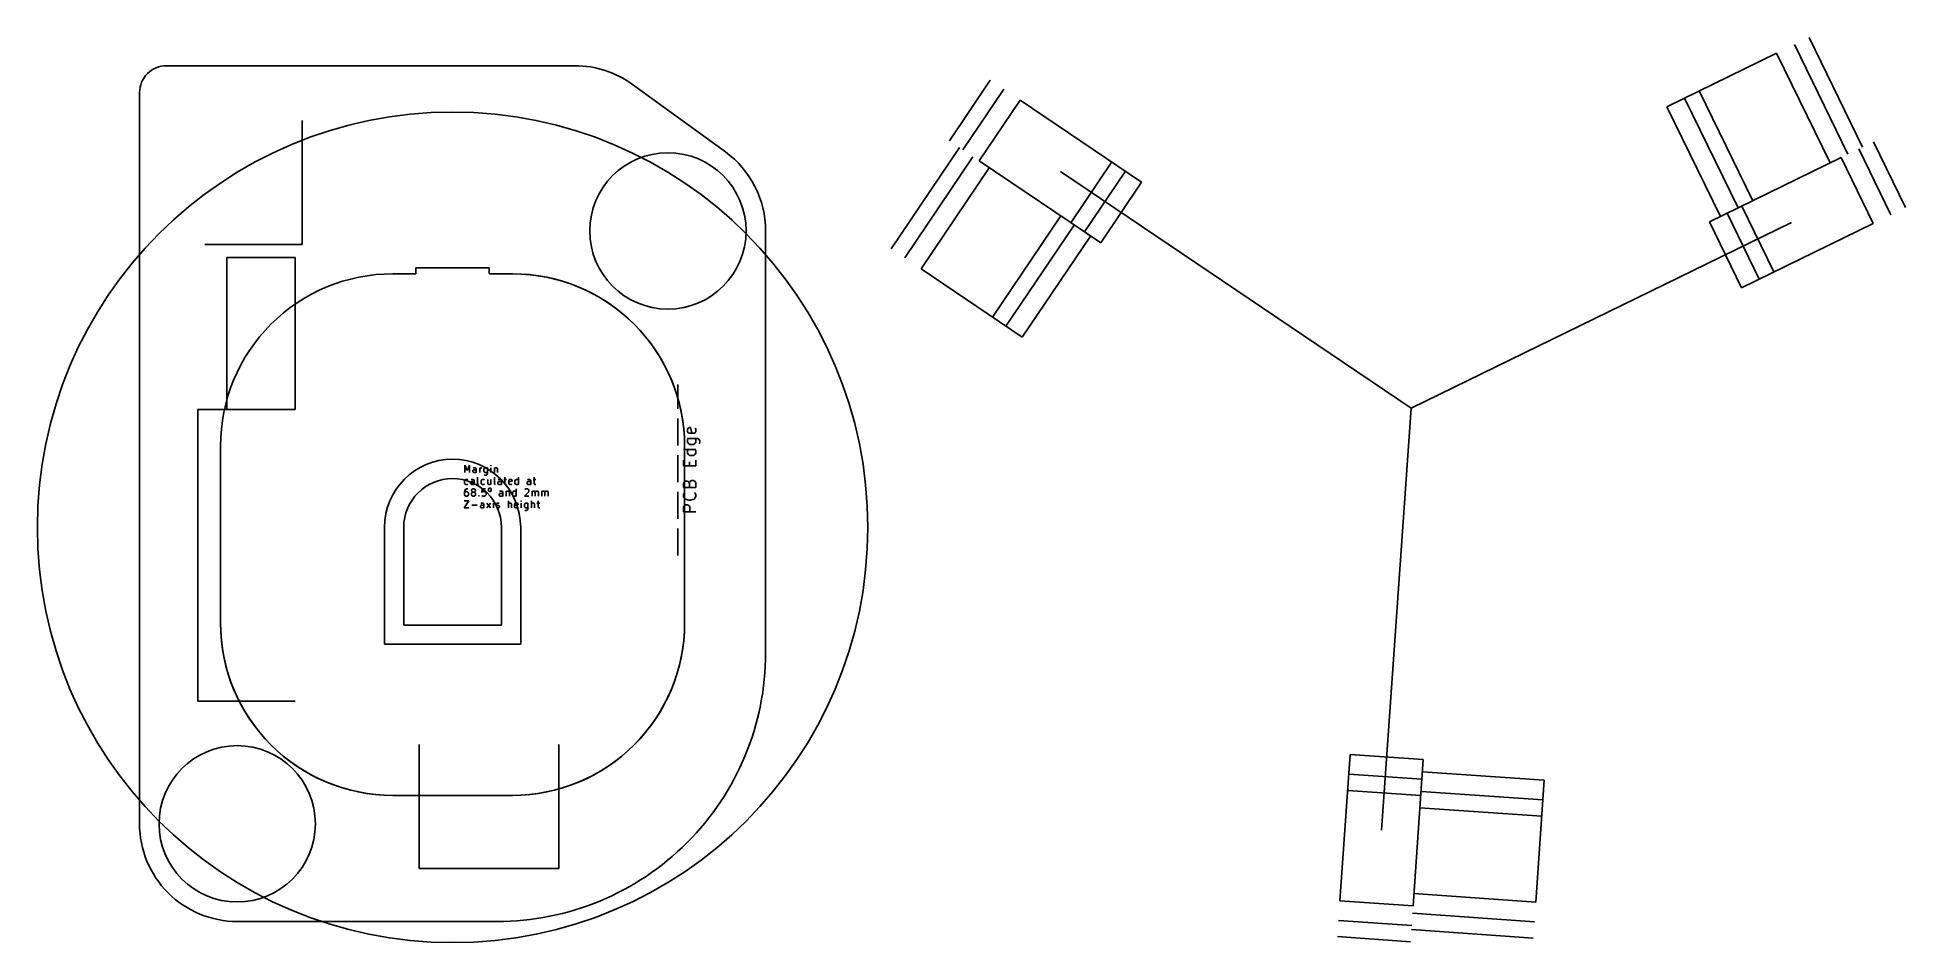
# Model space of a CAD drawing. Extents: x -17 to 59.5, y -17 to 20.1.
import ezdxf

# ---------------------------------------------------------------- set-up
doc = ezdxf.new("R2010")
doc.units = 0
doc.layers.add('BLACK', color=7, linetype='CONTINUOUS')

msp = doc.modelspace()

# ---------------------------------------------------------------- linework, layer by layer
at = {"layer": 'BLACK', "linetype": 'CONTINUOUS'}
for p, q in [((57.726743, 15.565406), (55.534885, 20.059375)), ((49.71668, 17.221647), (54.210648, 19.413501)), ((56.402505, 14.919532), (54.210648, 19.413501)), ((57.126624, 15.272709), (54.934765, 19.766677)), ((-11.716779, 18.8984), (5.013638, 18.8984)), ((-12.816779, -12.135255), (-12.816779, 17.7984)), ((7.36478, 18.134467), (11.167921, 15.371322)), ((20.338805, 15.826017), (22.016383, 18.313128)), ((20.892348, 15.452647), (22.569926, 17.939758)), ((51.040917, 17.867521), (53.232773, 13.37355)), ((21.560268, 15.002131), (23.237845, 17.489242)), ((23.237845, 17.489242), (28.212071, 14.134084)), ((49.71668, 17.221647), (51.908535, 12.727676)), ((50.440798, 17.574823), (52.632653, 13.080852)), ((-6.159264, 11.57335), (-6.159264, 16.65335)), ((20.753323, 15.546419), (17.95736, 11.40123)), ((57.57602, 15.491893), (58.891133, 12.795512)), ((58.17614, 15.784591), (59.491253, 13.088209)), ((21.306867, 15.173049), (18.510904, 11.02786)), ((21.974785, 14.722533), (19.178822, 10.577345)), ((26.534493, 11.646973), (21.560268, 15.002131)), ((24.886169, 14.568107), (39.245514, 4.882606)), ((25.313031, 12.470861), (26.990609, 14.957972)), ((25.866574, 12.09749), (27.544152, 14.584602)), ((51.459138, 12.50849), (56.851902, 15.138716)), ((56.851902, 15.138716), (58.167015, 12.442335)), ((26.534493, 11.646973), (28.212071, 14.134084)), ((52.783376, 13.154363), (54.098489, 10.457982)), ((22.102546, 8.605267), (24.898511, 12.750455)), ((22.656089, 8.231897), (25.452055, 12.377085)), ((54.813077, 12.475414), (39.245514, 4.882606)), ((51.459138, 12.50849), (52.77425, 9.812109)), ((52.183257, 12.861665), (53.498369, 10.165284)), ((58.167015, 12.442335), (52.77425, 9.812109)), ((-10.142064, 11.57335), (-6.159264, 11.57335)), ((12.816779, -5.135255), (12.816779, 12.135255)), ((23.324009, 7.781381), (26.119973, 11.926569)), ((-9.245, 11.051), (-6.451, 11.051)), ((-9.245, 11.051), (-9.245, 4.828)), ((-6.451, 11.051), (-6.451, 4.828)), ((-1.5, 10.38), (-2.45, 10.38)), ((-2.45, 10.38), (-1.5, 10.38)), ((1.5, 10.63), (-1.5, 10.63)), ((-1.5, 10.63), (-1.5, 10.38)), ((-1.5, 10.63), (-1.5, 10.38)), ((-1.5, 10.63), (1.5, 10.63)), ((1.5, 10.63), (1.5, 10.38)), ((1.5, 10.63), (1.5, 10.38)), ((2.45, 10.38), (1.5, 10.38)), ((1.5, 10.38), (2.45, 10.38)), ((23.324009, 7.781381), (19.178822, 10.577345)), ((9.218, 4.85), (9.218, 5.85)), ((-10.4338, 4.828), (-6.451, 4.828)), ((-10.4338, -7.11), (-10.4338, 4.828)), ((38.037297, -12.395703), (39.245514, 4.882606)), ((9.218, 3.35), (9.218, 4.45)), ((9.624816, 4.016667), (9.648625, 4.064286)), ((9.624816, 3.921429), (9.624816, 4.016667)), ((9.648625, 3.87381), (9.624816, 3.921429)), ((9.648625, 4.064286), (9.696244, 4.088096)), ((9.696244, 3.850001), (9.648625, 3.87381)), ((9.696244, 4.088096), (9.743863, 4.088096)), ((9.88672, 3.850001), (9.696244, 3.850001)), ((9.743863, 4.088096), (9.791482, 3.850001)), ((9.93434, 3.87381), (9.88672, 3.850001)), ((9.93434, 4.064286), (9.958149, 4.016667)), ((9.958149, 3.921429), (9.93434, 3.87381)), ((9.958149, 4.016667), (9.958149, 3.921429)), ((-9.5, 3.33), (-9.5, -3.92)), ((-9.5, 3.33), (-9.5, -3.92)), ((9.958149, 3.183334), (9.458149, 3.183334)), ((9.5, 3.33), (9.5, -3.92)), ((9.5, 3.33), (9.5, -3.92)), ((9.624816, 3.635715), (10.029578, 3.635715)), ((9.624816, 3.588096), (9.648625, 3.635715)), ((9.624816, 3.492858), (9.624816, 3.588096)), ((9.648625, 3.445239), (9.624816, 3.492858)), ((9.624816, 3.135715), (9.648625, 3.183334)), ((9.624816, 3.040477), (9.624816, 3.135715)), ((9.672435, 3.421429), (9.648625, 3.445239)), ((9.720054, 3.39762), (9.672435, 3.421429)), ((9.862911, 3.39762), (9.720054, 3.39762)), ((9.91053, 3.421429), (9.862911, 3.39762)), ((9.93434, 3.445239), (9.91053, 3.421429)), ((9.93434, 3.635715), (9.958149, 3.588096)), ((9.958149, 3.492858), (9.93434, 3.445239)), ((9.93434, 3.183334), (9.958149, 3.135715)), ((9.958149, 3.588096), (9.958149, 3.492858)), ((9.958149, 3.135715), (9.958149, 3.040477)), ((10.029578, 3.635715), (10.077197, 3.611905)), ((10.077197, 3.611905), (10.101006, 3.588096)), ((10.101006, 3.588096), (10.124816, 3.540477)), ((10.124816, 3.469048), (10.101006, 3.421429)), ((10.124816, 3.540477), (10.124816, 3.469048)), ((0.497222, 2.241815), (0.497222, 2.541815)), ((0.497222, 2.541815), (0.597222, 2.327529)), ((0.597222, 2.327529), (0.697222, 2.541815)), ((0.697222, 2.541815), (0.697222, 2.241815)), ((0.825793, 2.313243), (0.840079, 2.341815)), ((0.825793, 2.284672), (0.825793, 2.313243)), ((0.868651, 2.441815), (0.840079, 2.427529)), ((0.840079, 2.341815), (0.868651, 2.3561)), ((0.925793, 2.441815), (0.868651, 2.441815)), ((0.868651, 2.3561), (0.940079, 2.3561)), ((0.954365, 2.427529), (0.925793, 2.441815)), ((0.940079, 2.3561), (0.968651, 2.370386)), ((0.968651, 2.398958), (0.954365, 2.427529)), ((0.968651, 2.241815), (0.968651, 2.398958)), ((1.111508, 2.241815), (1.111508, 2.441815)), ((1.111508, 2.384672), (1.125794, 2.413243)), ((1.125794, 2.413243), (1.14008, 2.427529)), ((1.14008, 2.427529), (1.168651, 2.441815)), ((1.168651, 2.441815), (1.197222, 2.441815)), ((1.282936, 2.384672), (1.297222, 2.413243)), ((1.282936, 2.298958), (1.282936, 2.384672)), ((1.297222, 2.270386), (1.282936, 2.298958)), ((1.297222, 2.413243), (1.311508, 2.427529)), ((1.311508, 2.427529), (1.340079, 2.441815)), ((1.340079, 2.441815), (1.397222, 2.441815)), ((1.397222, 2.441815), (1.425794, 2.427529)), ((1.425794, 2.441815), (1.425794, 2.198958)), ((1.568651, 2.541815), (1.554365, 2.527529)), ((1.554365, 2.527529), (1.568651, 2.513243)), ((1.582937, 2.527529), (1.568651, 2.541815)), ((1.568651, 2.541815), (1.568651, 2.513243)), ((1.568651, 2.513243), (1.582937, 2.527529)), ((1.568651, 2.241815), (1.568651, 2.441815)), ((1.711508, 2.441815), (1.711508, 2.241815)), ((1.711508, 2.413243), (1.725794, 2.427529)), ((1.725794, 2.427529), (1.754365, 2.441815)), ((1.754365, 2.441815), (1.797222, 2.441815)), ((1.797222, 2.441815), (1.825794, 2.427529)), ((1.825794, 2.427529), (1.84008, 2.398958)), ((1.84008, 2.398958), (1.84008, 2.241815)), ((9.218, 1.85), (9.218, 2.95)), ((9.458149, 2.516667), (9.458149, 2.754762)), ((9.958149, 2.516667), (9.458149, 2.516667)), ((9.648625, 2.992858), (9.624816, 3.040477)), ((9.672435, 2.969048), (9.648625, 2.992858)), ((9.720054, 2.945239), (9.672435, 2.969048)), ((9.696244, 2.516667), (9.696244, 2.683334)), ((9.862911, 2.945239), (9.720054, 2.945239)), ((9.91053, 2.969048), (9.862911, 2.945239)), ((9.93434, 2.992858), (9.91053, 2.969048)), ((9.958149, 3.040477), (9.93434, 2.992858)), ((9.958149, 2.754762), (9.958149, 2.516667)), ((0.482936, 1.901689), (0.497222, 1.93026)), ((0.482936, 1.815975), (0.482936, 1.901689)), ((0.497222, 1.787403), (0.482936, 1.815975)), ((0.497222, 1.93026), (0.511508, 1.944546)), ((0.511508, 1.773117), (0.497222, 1.787403)), ((0.525794, 1.547277), (0.497222, 1.50442)), ((0.511508, 1.944546), (0.540079, 1.958832)), ((0.540079, 1.758832), (0.511508, 1.773117)), ((0.540079, 1.561563), (0.525794, 1.547277)), ((0.540079, 1.958832), (0.597222, 1.958832)), ((0.597222, 1.758832), (0.540079, 1.758832)), ((0.568651, 1.575849), (0.540079, 1.561563)), ((0.625794, 1.575849), (0.568651, 1.575849)), ((0.597222, 1.958832), (0.625794, 1.944546)), ((0.625794, 1.773117), (0.597222, 1.758832)), ((0.740079, 1.83026), (0.754365, 1.858832)), ((0.740079, 1.801689), (0.740079, 1.83026)), ((0.754365, 1.773117), (0.740079, 1.801689)), ((0.782937, 1.958832), (0.754365, 1.944546)), ((0.754365, 1.858832), (0.782937, 1.873117)), ((0.782937, 1.758832), (0.754365, 1.773117)), ((0.76865, 1.518706), (0.782936, 1.547277)), ((0.782936, 1.547277), (0.797222, 1.561563)), ((0.840079, 1.958832), (0.782937, 1.958832)), ((0.782937, 1.873117), (0.854365, 1.873117)), ((0.854365, 1.758832), (0.782937, 1.758832)), ((0.797222, 1.561563), (0.825793, 1.575849)), ((0.840079, 2.2561), (0.825793, 2.284672)), ((0.825793, 1.575849), (0.882936, 1.575849)), ((0.868651, 2.241815), (0.840079, 2.2561)), ((0.868651, 1.944546), (0.840079, 1.958832)), ((0.854365, 1.873117), (0.882937, 1.887403)), ((0.882937, 1.773117), (0.854365, 1.758832)), ((0.940079, 2.241815), (0.868651, 2.241815)), ((0.882937, 1.915975), (0.868651, 1.944546)), ((0.882936, 1.575849), (0.911508, 1.561563)), ((0.882937, 1.758832), (0.882937, 1.915975)), ((0.911508, 1.561563), (0.925793, 1.547277)), ((0.925793, 1.547277), (0.940079, 1.518706)), ((0.968651, 2.2561), (0.940079, 2.241815)), ((1.025794, 1.801689), (1.025794, 2.058832)), ((1.04008, 1.773117), (1.025794, 1.801689)), ((1.068651, 1.758832), (1.04008, 1.773117)), ((1.168651, 1.901689), (1.182937, 1.93026)), ((1.168651, 1.815975), (1.168651, 1.901689)), ((1.182937, 1.787403), (1.168651, 1.815975)), ((1.182937, 1.93026), (1.197223, 1.944546)), ((1.197223, 1.773117), (1.182937, 1.787403)), ((1.211507, 1.575849), (1.197221, 1.432992)), ((1.197223, 1.944546), (1.225794, 1.958832)), ((1.225794, 1.758832), (1.197223, 1.773117)), ((1.354364, 1.575849), (1.211507, 1.575849)), ((1.225794, 1.958832), (1.282937, 1.958832)), ((1.282937, 1.758832), (1.225794, 1.758832)), ((1.282937, 1.958832), (1.311509, 1.944546)), ((1.311509, 1.773117), (1.282937, 1.758832)), ((1.311508, 2.2561), (1.297222, 2.270386)), ((1.325794, 2.141815), (1.297222, 2.1561)), ((1.340079, 2.241815), (1.311508, 2.2561)), ((1.368651, 2.141815), (1.325794, 2.141815)), ((1.397222, 2.241815), (1.340079, 2.241815)), ((1.397222, 2.1561), (1.368651, 2.141815)), ((1.425794, 2.2561), (1.397222, 2.241815)), ((1.411508, 2.170386), (1.397222, 2.1561)), ((1.425794, 2.198958), (1.411508, 2.170386)), ((1.44008, 1.958832), (1.44008, 1.801689)), ((1.44008, 1.801689), (1.454366, 1.773117)), ((1.454366, 1.773117), (1.482937, 1.758832)), ((1.46865, 1.561563), (1.482935, 1.590134)), ((1.46865, 1.50442), (1.46865, 1.561563)), ((1.482935, 1.590134), (1.511507, 1.60442)), ((1.482937, 1.758832), (1.525794, 1.758832)), ((1.511507, 1.60442), (1.540078, 1.60442)), ((1.525794, 1.758832), (1.554366, 1.773117)), ((1.540078, 1.60442), (1.56865, 1.590134)), ((1.554366, 1.773117), (1.568652, 1.787403)), ((1.56865, 1.590134), (1.582935, 1.561563)), ((1.568652, 1.958832), (1.568652, 1.758832)), ((1.582935, 1.561563), (1.582935, 1.50442)), ((1.711509, 1.801689), (1.711509, 2.058832)), ((1.725795, 1.773117), (1.711509, 1.801689)), ((1.754366, 1.758832), (1.725795, 1.773117)), ((1.854366, 1.83026), (1.868652, 1.858832)), ((1.854366, 1.801689), (1.854366, 1.83026)), ((1.868652, 1.773117), (1.854366, 1.801689)), ((1.897224, 1.958832), (1.868652, 1.944546)), ((1.868652, 1.858832), (1.897224, 1.873117)), ((1.897224, 1.758832), (1.868652, 1.773117)), ((1.954366, 1.958832), (1.897224, 1.958832)), ((1.897224, 1.873117), (1.968652, 1.873117)), ((1.968652, 1.758832), (1.897224, 1.758832)), ((1.982938, 1.944546), (1.954366, 1.958832)), ((1.968652, 1.873117), (1.997224, 1.887403)), ((1.997224, 1.773117), (1.968652, 1.758832)), ((1.997224, 1.915975), (1.982938, 1.944546)), ((1.997224, 1.758832), (1.997224, 1.915975)), ((2.097224, 1.958832), (2.21151, 1.958832)), ((2.140081, 2.058832), (2.140081, 1.801689)), ((2.140081, 1.801689), (2.154367, 1.773117)), ((2.154367, 1.773117), (2.182938, 1.758832)), ((2.182938, 1.758832), (2.21151, 1.758832)), ((2.297224, 1.915975), (2.31151, 1.944546)), ((2.297224, 1.801689), (2.297224, 1.915975)), ((2.440082, 1.887403), (2.297224, 1.858832)), ((2.31151, 1.773117), (2.297224, 1.801689)), ((2.31151, 1.944546), (2.340082, 1.958832)), ((2.340082, 1.758832), (2.31151, 1.773117)), ((2.340082, 1.958832), (2.397224, 1.958832)), ((2.397224, 1.758832), (2.340082, 1.758832)), ((2.397224, 1.958832), (2.425796, 1.944546)), ((2.425796, 1.773117), (2.397224, 1.758832)), ((2.425796, 1.944546), (2.440082, 1.915975)), ((2.440082, 1.915975), (2.440082, 1.887403)), ((2.554367, 1.901689), (2.568653, 1.93026)), ((2.554367, 1.815975), (2.554367, 1.901689)), ((2.568653, 1.787403), (2.554367, 1.815975)), ((2.568653, 1.93026), (2.582939, 1.944546)), ((2.582939, 1.773117), (2.568653, 1.787403)), ((2.582939, 1.944546), (2.61151, 1.958832)), ((2.61151, 1.758832), (2.582939, 1.773117)), ((2.597222, 1.275849), (2.597222, 1.575849)), ((2.61151, 1.958832), (2.668653, 1.958832)), ((2.668653, 1.758832), (2.61151, 1.758832)), ((2.668653, 1.958832), (2.697225, 1.944546)), ((2.697225, 1.773117), (2.668653, 1.758832)), ((2.697225, 1.758832), (2.697225, 2.058832)), ((2.954364, 1.547277), (2.96865, 1.561563)), ((2.96865, 1.561563), (2.997222, 1.575849)), ((2.997222, 1.575849), (3.06865, 1.575849)), ((3.054367, 1.83026), (3.068653, 1.858832)), ((3.054367, 1.801689), (3.054367, 1.83026)), ((3.068653, 1.773117), (3.054367, 1.801689)), ((3.06865, 1.575849), (3.097222, 1.561563)), ((3.097225, 1.958832), (3.068653, 1.944546)), ((3.068653, 1.858832), (3.097225, 1.873117)), ((3.097225, 1.758832), (3.068653, 1.773117)), ((3.097222, 1.561563), (3.111507, 1.547277)), ((3.154367, 1.958832), (3.097225, 1.958832)), ((3.097225, 1.873117), (3.168653, 1.873117)), ((3.168653, 1.758832), (3.097225, 1.758832)), ((3.111507, 1.547277), (3.125793, 1.518706)), ((3.182939, 1.944546), (3.154367, 1.958832)), ((3.168653, 1.873117), (3.197225, 1.887403)), ((3.197225, 1.773117), (3.168653, 1.758832)), ((3.197225, 1.915975), (3.182939, 1.944546)), ((3.197225, 1.758832), (3.197225, 1.915975)), ((3.297225, 1.958832), (3.411511, 1.958832)), ((3.340082, 2.058832), (3.340082, 1.801689)), ((3.340082, 1.801689), (3.354368, 1.773117)), ((3.354368, 1.773117), (3.382939, 1.758832)), ((3.382939, 1.758832), (3.411511, 1.758832)), ((9.458149, 1.802382), (9.481959, 1.850001)), ((9.458149, 1.635715), (9.458149, 1.802382)), ((9.958149, 1.635715), (9.458149, 1.635715)), ((9.481959, 1.850001), (9.505768, 1.87381)), ((9.505768, 1.87381), (9.553387, 1.89762)), ((9.553387, 1.89762), (9.601006, 1.89762)), ((9.601006, 1.89762), (9.648625, 1.87381)), ((9.648625, 1.87381), (9.672435, 1.850001)), ((9.672435, 1.850001), (9.696244, 1.802382)), ((9.696244, 1.802382), (9.720054, 1.87381)), ((9.696244, 1.802382), (9.696244, 1.635715)), ((9.720054, 1.87381), (9.743863, 1.89762)), ((9.743863, 1.89762), (9.791482, 1.921429)), ((9.791482, 1.921429), (9.862911, 1.921429)), ((9.862911, 1.921429), (9.91053, 1.89762)), ((9.91053, 1.89762), (9.93434, 1.87381)), ((9.93434, 1.87381), (9.958149, 1.826191)), ((9.958149, 1.826191), (9.958149, 1.635715)), ((0.468651, 1.092866), (0.668651, 1.092866)), ((0.668651, 1.092866), (0.468651, 0.792866)), ((0.468651, 0.792866), (0.668651, 0.792866)), ((0.497222, 1.50442), (0.482936, 1.447277)), ((0.482936, 1.447277), (0.482936, 1.332992)), ((0.497222, 1.432992), (0.482936, 1.40442)), ((0.482936, 1.332992), (0.497222, 1.30442)), ((0.511508, 1.447277), (0.497222, 1.432992)), ((0.497222, 1.30442), (0.511508, 1.290134)), ((0.540079, 1.461563), (0.511508, 1.447277)), ((0.511508, 1.290134), (0.540079, 1.275849)), ((0.597222, 1.461563), (0.540079, 1.461563)), ((0.540079, 1.275849), (0.597222, 1.275849)), ((0.625794, 1.447277), (0.597222, 1.461563)), ((0.597222, 1.275849), (0.625794, 1.290134)), ((0.640079, 1.432992), (0.625794, 1.447277)), ((0.625794, 1.290134), (0.640079, 1.30442)), ((0.654365, 1.40442), (0.640079, 1.432992)), ((0.640079, 1.30442), (0.654365, 1.332992)), ((0.654365, 1.332992), (0.654365, 1.40442)), ((0.76865, 1.50442), (0.76865, 1.518706)), ((0.782936, 1.475849), (0.76865, 1.50442)), ((0.782936, 1.418706), (0.76865, 1.390134)), ((0.76865, 1.390134), (0.76865, 1.332992)), ((0.76865, 1.332992), (0.782936, 1.30442)), ((0.797222, 1.461563), (0.782936, 1.475849)), ((0.797222, 1.432992), (0.782936, 1.418706)), ((0.782936, 1.30442), (0.797222, 1.290134)), ((0.782936, 0.907151), (1.011508, 0.907151)), ((0.825793, 1.447277), (0.797222, 1.461563)), ((0.825793, 1.447277), (0.797222, 1.432992)), ((0.797222, 1.290134), (0.825793, 1.275849)), ((0.882936, 1.447277), (0.825793, 1.447277)), ((0.825793, 1.275849), (0.882936, 1.275849)), ((0.911508, 1.461563), (0.882936, 1.447277)), ((0.911508, 1.432992), (0.882936, 1.447277)), ((0.882936, 1.275849), (0.911508, 1.290134)), ((0.925793, 1.475849), (0.911508, 1.461563)), ((0.925793, 1.418706), (0.911508, 1.432992)), ((0.911508, 1.290134), (0.925793, 1.30442)), ((0.940079, 1.50442), (0.925793, 1.475849)), ((0.940079, 1.390134), (0.925793, 1.418706)), ((0.925793, 1.30442), (0.940079, 1.332992)), ((0.940079, 1.518706), (0.940079, 1.50442)), ((0.940079, 1.332992), (0.940079, 1.390134)), ((1.054364, 1.290134), (1.06865, 1.30442)), ((1.06865, 1.275849), (1.054364, 1.290134)), ((1.06865, 1.30442), (1.082936, 1.290134)), ((1.06865, 1.30442), (1.06865, 1.275849)), ((1.082936, 1.290134), (1.06865, 1.275849)), ((1.140079, 0.864294), (1.154365, 0.892866)), ((1.140079, 0.835723), (1.140079, 0.864294)), ((1.154365, 0.807151), (1.140079, 0.835723)), ((1.182937, 0.992866), (1.154365, 0.97858)), ((1.154365, 0.892866), (1.182937, 0.907151)), ((1.182937, 0.792866), (1.154365, 0.807151)), ((1.240079, 0.992866), (1.182937, 0.992866)), ((1.182937, 0.907151), (1.254365, 0.907151)), ((1.254365, 0.792866), (1.182937, 0.792866)), ((1.197221, 1.432992), (1.211507, 1.447277)), ((1.211507, 1.290134), (1.197221, 1.30442)), ((1.211507, 1.447277), (1.240079, 1.461563)), ((1.240079, 1.275849), (1.211507, 1.290134)), ((1.240079, 1.461563), (1.311507, 1.461563)), ((1.311507, 1.275849), (1.240079, 1.275849)), ((1.268651, 0.97858), (1.240079, 0.992866)), ((1.254365, 0.907151), (1.282937, 0.921437)), ((1.282937, 0.807151), (1.254365, 0.792866)), ((1.282937, 0.950009), (1.268651, 0.97858)), ((1.282937, 0.792866), (1.282937, 0.950009)), ((1.311507, 1.461563), (1.340079, 1.447277)), ((1.340079, 1.290134), (1.311507, 1.275849)), ((1.340079, 1.447277), (1.354364, 1.432992)), ((1.354364, 1.30442), (1.340079, 1.290134)), ((1.354364, 1.432992), (1.36865, 1.40442)), ((1.36865, 1.332992), (1.354364, 1.30442)), ((1.36865, 1.40442), (1.36865, 1.332992)), ((1.397223, 0.792866), (1.554366, 0.992866)), ((1.397223, 0.992866), (1.554366, 0.792866)), ((1.482935, 1.475849), (1.46865, 1.50442)), ((1.511507, 1.461563), (1.482935, 1.475849)), ((1.540078, 1.461563), (1.511507, 1.461563)), ((1.56865, 1.475849), (1.540078, 1.461563)), ((1.582935, 1.50442), (1.56865, 1.475849)), ((1.668651, 1.092866), (1.654365, 1.07858)), ((1.654365, 1.07858), (1.668651, 1.064294)), ((1.682937, 1.07858), (1.668651, 1.092866)), ((1.668651, 1.092866), (1.668651, 1.064294)), ((1.668651, 1.064294), (1.682937, 1.07858)), ((1.668651, 0.792866), (1.668651, 0.992866)), ((1.797222, 0.950009), (1.811508, 0.97858)), ((1.797222, 0.935723), (1.797222, 0.950009)), ((1.811508, 0.907151), (1.797222, 0.935723)), ((1.797222, 0.807151), (1.825794, 0.792866)), ((1.811508, 0.97858), (1.84008, 0.992866)), ((1.84008, 0.892866), (1.811508, 0.907151)), ((1.825794, 0.792866), (1.882937, 0.792866)), ((1.84008, 0.992866), (1.882937, 0.992866)), ((1.882937, 0.892866), (1.84008, 0.892866)), ((1.882937, 0.992866), (1.911508, 0.97858)), ((1.911508, 0.87858), (1.882937, 0.892866)), ((1.882937, 0.792866), (1.911508, 0.807151)), ((1.911506, 1.347277), (1.925792, 1.375849)), ((1.911506, 1.318706), (1.911506, 1.347277)), ((1.925792, 1.290134), (1.911506, 1.318706)), ((1.925794, 0.850009), (1.911508, 0.87858)), ((1.911508, 0.807151), (1.925794, 0.835723)), ((1.954364, 1.475849), (1.925792, 1.461563)), ((1.925792, 1.375849), (1.954364, 1.390134)), ((1.954364, 1.275849), (1.925792, 1.290134)), ((1.925794, 0.835723), (1.925794, 0.850009)), ((2.011506, 1.475849), (1.954364, 1.475849)), ((1.954364, 1.390134), (2.025792, 1.390134)), ((2.025792, 1.275849), (1.954364, 1.275849)), ((2.040078, 1.461563), (2.011506, 1.475849)), ((2.025792, 1.390134), (2.054364, 1.40442)), ((2.054364, 1.290134), (2.025792, 1.275849)), ((2.054364, 1.432992), (2.040078, 1.461563)), ((2.054364, 1.275849), (2.054364, 1.432992)), ((2.197221, 1.475849), (2.197221, 1.275849)), ((2.197221, 1.447277), (2.211507, 1.461563)), ((2.211507, 1.461563), (2.240078, 1.475849)), ((2.240078, 1.475849), (2.282935, 1.475849)), ((2.282935, 1.475849), (2.311507, 1.461563)), ((2.282936, 0.792866), (2.282936, 1.092866)), ((2.297222, 0.97858), (2.282936, 0.964294)), ((2.325793, 0.992866), (2.297222, 0.97858)), ((2.311507, 1.461563), (2.325793, 1.432992)), ((2.325793, 1.432992), (2.325793, 1.275849)), ((2.36865, 0.992866), (2.325793, 0.992866)), ((2.397222, 0.97858), (2.36865, 0.992866)), ((2.411508, 0.950009), (2.397222, 0.97858)), ((2.411508, 0.792866), (2.411508, 0.950009)), ((2.454364, 1.418706), (2.46865, 1.447277)), ((2.454364, 1.332992), (2.454364, 1.418706)), ((2.46865, 1.30442), (2.454364, 1.332992)), ((2.46865, 1.447277), (2.482936, 1.461563)), ((2.482936, 1.290134), (2.46865, 1.30442)), ((2.482936, 1.461563), (2.511507, 1.475849)), ((2.511507, 1.275849), (2.482936, 1.290134)), ((2.511507, 1.475849), (2.56865, 1.475849)), ((2.56865, 1.275849), (2.511507, 1.275849)), ((2.540079, 0.950009), (2.554365, 0.97858)), ((2.540079, 0.835723), (2.540079, 0.950009)), ((2.682937, 0.921437), (2.540079, 0.892866)), ((2.554365, 0.807151), (2.540079, 0.835723)), ((2.554365, 0.97858), (2.582937, 0.992866)), ((2.582937, 0.792866), (2.554365, 0.807151)), ((2.56865, 1.475849), (2.597222, 1.461563)), ((2.597222, 1.290134), (2.56865, 1.275849)), ((2.582937, 0.992866), (2.640079, 0.992866)), ((2.640079, 0.792866), (2.582937, 0.792866)), ((2.640079, 0.992866), (2.668651, 0.97858)), ((2.668651, 0.807151), (2.640079, 0.792866)), ((2.668651, 0.97858), (2.682937, 0.950009)), ((2.682937, 0.950009), (2.682937, 0.921437)), ((2.811508, 1.092866), (2.797222, 1.07858)), ((2.797222, 1.07858), (2.811508, 1.064294)), ((2.825794, 1.07858), (2.811508, 1.092866)), ((2.811508, 1.092866), (2.811508, 1.064294)), ((2.811508, 1.064294), (2.825794, 1.07858)), ((2.811508, 0.792866), (2.811508, 0.992866)), ((3.111507, 1.447277), (2.940079, 1.275849)), ((2.940079, 1.275849), (3.125793, 1.275849)), ((2.940079, 0.935723), (2.954365, 0.964294)), ((2.940079, 0.850009), (2.940079, 0.935723)), ((2.954365, 0.821437), (2.940079, 0.850009)), ((2.954365, 0.964294), (2.968651, 0.97858)), ((2.968651, 0.807151), (2.954365, 0.821437)), ((2.968651, 0.97858), (2.997222, 0.992866)), ((2.997222, 0.792866), (2.968651, 0.807151)), ((2.997222, 0.992866), (3.054365, 0.992866)), ((3.054365, 0.792866), (2.997222, 0.792866)), ((3.054365, 0.992866), (3.082937, 0.97858)), ((3.082937, 0.807151), (3.054365, 0.792866)), ((3.082937, 0.992866), (3.082937, 0.750009)), ((3.125793, 1.490134), (3.111507, 1.447277)), ((3.125793, 1.518706), (3.125793, 1.490134)), ((3.225794, 0.792866), (3.225794, 1.092866)), ((3.24008, 0.97858), (3.225794, 0.964294)), ((3.268651, 0.992866), (3.24008, 0.97858)), ((3.254364, 1.275849), (3.254364, 1.475849)), ((3.254364, 1.447277), (3.26865, 1.461563)), ((3.26865, 1.461563), (3.297221, 1.475849)), ((3.311508, 0.992866), (3.268651, 0.992866)), ((3.297221, 1.475849), (3.340078, 1.475849)), ((3.34008, 0.97858), (3.311508, 0.992866)), ((3.340078, 1.475849), (3.36865, 1.461563)), ((3.354366, 0.950009), (3.34008, 0.97858)), ((3.354366, 0.792866), (3.354366, 0.950009)), ((3.36865, 1.461563), (3.382936, 1.432992)), ((3.382936, 1.432992), (3.397221, 1.461563)), ((3.382936, 1.432992), (3.382936, 1.275849)), ((3.397221, 1.461563), (3.425793, 1.475849)), ((3.425793, 1.475849), (3.46865, 1.475849)), ((3.454366, 0.992866), (3.568652, 0.992866)), ((3.46865, 1.475849), (3.497221, 1.461563)), ((3.497221, 1.461563), (3.511507, 1.432992)), ((3.497223, 1.092866), (3.497223, 0.835723)), ((3.497223, 0.835723), (3.511509, 0.807151)), ((3.511507, 1.432992), (3.511507, 1.275849)), ((3.511509, 0.807151), (3.54008, 0.792866)), ((3.54008, 0.792866), (3.568652, 0.792866)), ((3.654364, 1.275849), (3.654364, 1.475849)), ((3.654364, 1.447277), (3.66865, 1.461563)), ((3.66865, 1.461563), (3.697221, 1.475849)), ((3.697221, 1.475849), (3.740078, 1.475849)), ((3.740078, 1.475849), (3.76865, 1.461563)), ((3.76865, 1.461563), (3.782936, 1.432992)), ((3.782936, 1.432992), (3.797221, 1.461563)), ((3.782936, 1.432992), (3.782936, 1.275849)), ((3.797221, 1.461563), (3.825793, 1.475849)), ((3.825793, 1.475849), (3.86865, 1.475849)), ((3.86865, 1.475849), (3.897221, 1.461563)), ((3.897221, 1.461563), (3.911507, 1.432992)), ((3.911507, 1.432992), (3.911507, 1.275849)), ((9.218, 0.35), (9.218, 1.45)), ((9.458149, 1.326191), (9.481959, 1.39762)), ((9.458149, 1.278572), (9.458149, 1.326191)), ((9.481959, 1.207144), (9.458149, 1.278572)), ((9.458149, 0.826191), (9.481959, 0.87381)), ((9.458149, 0.635715), (9.458149, 0.826191)), ((9.481959, 1.39762), (9.505768, 1.421429)), ((9.529578, 1.159525), (9.481959, 1.207144)), ((9.481959, 0.87381), (9.505768, 0.89762)), ((9.505768, 0.89762), (9.553387, 0.921429)), ((9.577197, 1.135715), (9.529578, 1.159525)), ((9.553387, 0.921429), (9.624816, 0.921429)), ((9.672435, 1.111906), (9.577197, 1.135715)), ((9.624816, 0.921429), (9.672435, 0.89762)), ((9.743863, 1.111906), (9.672435, 1.111906)), ((9.672435, 0.89762), (9.696244, 0.87381)), ((9.696244, 0.87381), (9.720054, 0.826191)), ((9.720054, 0.826191), (9.720054, 0.635715)), ((9.839101, 1.135715), (9.743863, 1.111906)), ((9.88672, 1.159525), (9.839101, 1.135715)), ((9.93434, 1.207144), (9.88672, 1.159525)), ((9.91053, 1.421429), (9.93434, 1.39762)), ((9.93434, 1.39762), (9.958149, 1.326191)), ((9.958149, 1.278572), (9.93434, 1.207144)), ((9.958149, 1.326191), (9.958149, 1.278572)), ((-2.7878, 0), (-2.7878, -4.7878)), ((-2.7878, 0), (-2.7878, -4.7878)), ((-2, 0), (-2, -4)), ((-2, 0), (-2, -4)), ((2, 0), (2, -4)), ((2, 0), (2, -4)), ((2.7878, 0), (2.7878, -4.7878)), ((2.7878, 0), (2.7878, -4.7878)), ((2.982937, 0.692866), (2.954365, 0.707151)), ((3.025794, 0.692866), (2.982937, 0.692866)), ((3.054365, 0.707151), (3.025794, 0.692866)), ((3.068651, 0.721437), (3.054365, 0.707151)), ((3.082937, 0.750009), (3.068651, 0.721437)), ((9.958149, 0.635715), (9.458149, 0.635715)), ((9.218, -1.15), (9.218, -0.05)), ((-2, -4), (2, -4)), ((2, -4), (-2, -4)), ((-2.7878, -4.7878), (2.7878, -4.7878)), ((2.7878, -4.7878), (-2.7878, -4.7878)), ((-10.4338, -7.11), (-6.451, -7.11)), ((-1.371, -13.968), (-1.371, -8.888)), ((4.344, -8.888), (4.344, -13.968)), ((36.331682, -15.283761), (36.750222, -9.298375)), ((39.742911, -9.507645), (36.750222, -9.298375)), ((39.742911, -9.507645), (39.324372, -15.493029)), ((39.686711, -10.311339), (36.69402, -10.102069)), ((44.695854, -10.355211), (39.708034, -10.006428)), ((44.695854, -10.355211), (44.347072, -15.343029)), ((2.45, -10.97), (-2.45, -10.97)), ((-2.45, -10.97), (2.45, -10.97)), ((39.640135, -10.977406), (36.647444, -10.768137)), ((44.639654, -11.158902), (39.651835, -10.810121)), ((44.593079, -11.82497), (39.605258, -11.476188)), ((4.344, -13.968), (-1.371, -13.968)), ((39.324372, -15.493029), (36.331682, -15.283761)), ((39.359252, -14.994248), (44.347072, -15.343029)), ((39.303052, -15.79794), (44.290873, -16.146721)), ((-8.816779, -16.135255), (1.816779, -16.135255)), ((39.221597, -16.96279), (36.228907, -16.753521)), ((39.268173, -16.296723), (36.275483, -16.087453)), ((39.256477, -16.464008), (44.244296, -16.812789))]:
    msp.add_line(p, q, dxfattribs=at)
at = {"layer": 'BLACK'}
for centre, radius in [((0, 0), 17), ((8.816779, 12.135255), 3.2), ((-8.816779, -12.135255), 3.2)]:
    msp.add_circle(centre, radius, dxfattribs=at)
for centre, radius, start, end in [((-11.7168, 17.7984), 1.099979, 89.99890617, 180), ((5.0136, 14.8982), 4.0002, 54.00122376, 89.99945572), ((8.8168, 12.1353), 3.999951, -0.00064458, 53.99984477), ((-2.450001, 3.330001), 7.049999, -270.00000813, -179.99999187), ((-2.450001, 3.330001), 7.049999, -270.00000813, -179.99999187), ((2.45, 3.33), 7.05, 0, 90), ((2.450001, 3.330001), 7.049999, -0.00000813, 90.00000813), ((0, 0), 2.7878, 0, 180), ((0, 0), 2.7878, 0, 180), ((0, 0), 2, 0, 180), ((0, 0), 2, 0, 180), ((-2.450001, -3.920001), 7.049999, -180.00000813, -89.99999187), ((-2.44999, -3.91999), 7.05001, -179.99991873, -90.00008127), ((2.44999, -3.91999), 7.05001, -89.99991873, -0.00008127), ((2.450001, -3.920001), 7.049999, -90.00000813, 0.00000813), ((1.81678, -5.13526), 10.999999, -90.00000521, 0.00002604), ((-8.8168, -12.1353), 3.999955, -180.00064458, -89.99969919)]:
    msp.add_arc(centre, radius, start, end, dxfattribs=at)

doc.saveas('drawing.dxf')
